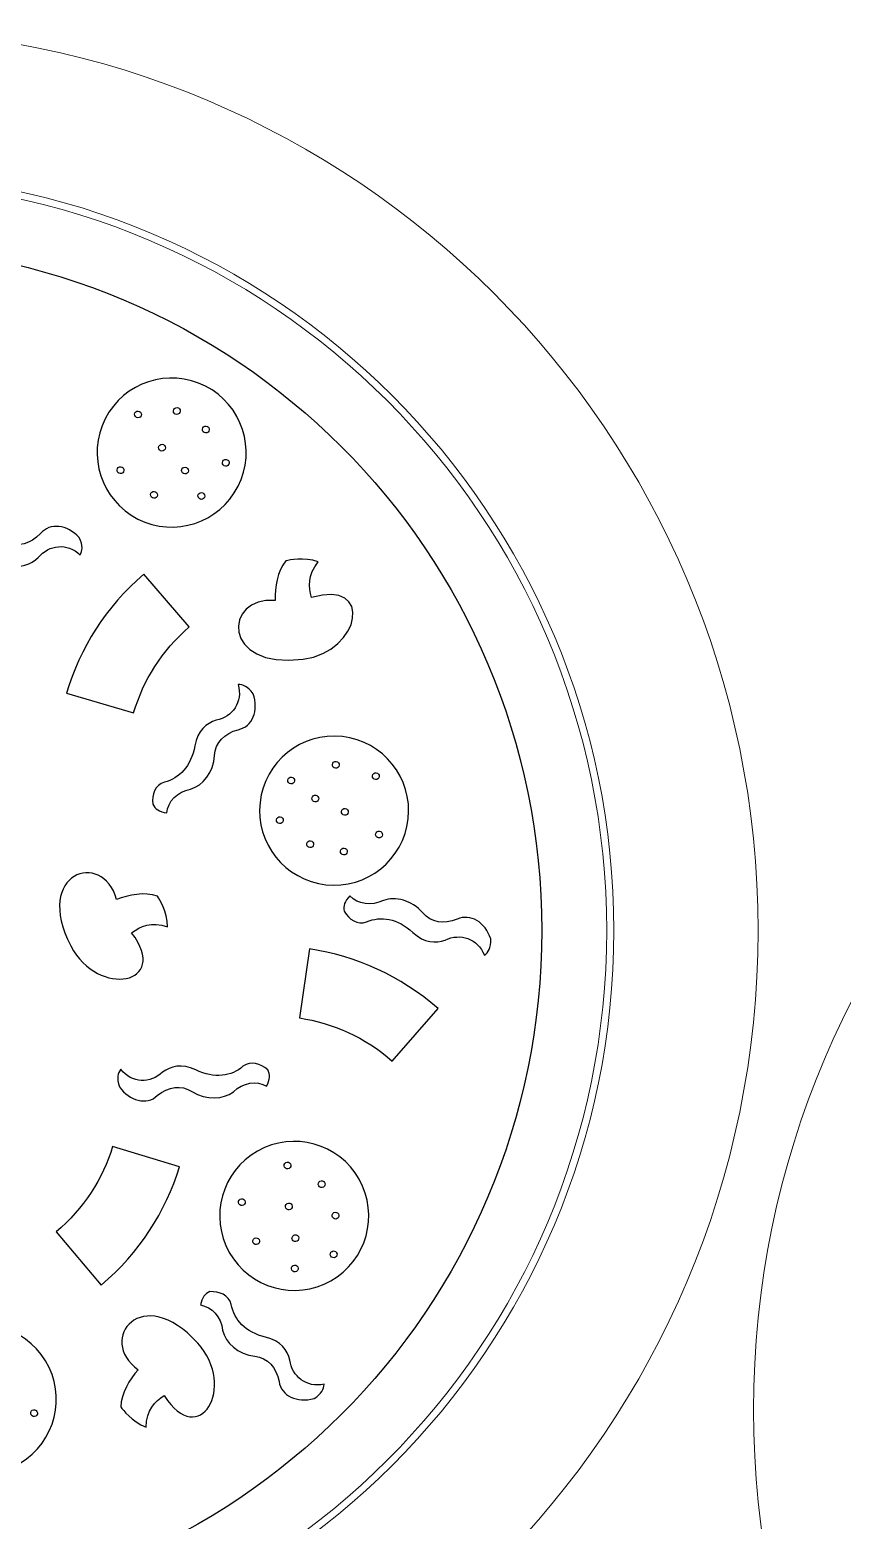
# Model space of a CAD drawing. Header units: millimetres. Extents: x -85 to 85, y -161 to 152.
# Drawn here: x -47.8 to -22.96, y 106.15 to 151.73 of the extents above; entities that cross this region are included whole.
import ezdxf

# ---------------------------------------------------------------- set-up
doc = ezdxf.new("R2010")
doc.units = ezdxf.units.MM
doc.header["$MEASUREMENT"] = 0
doc.layers.add('Layer 1', color=7, linetype='Continuous')

msp = doc.modelspace()

# ---------------------------------------------------------------- linework, layer by layer
at = {"layer": 'Layer 1', "color": 1, "lineweight": 9}
for points in [[(-25.534, 124.186), (-25.534, 108.974), (-37.866, 96.642), (-53.078, 96.642), (-53.078, 96.642), (-68.291, 96.642), (-80.623, 108.974), (-80.623, 124.186), (-80.623, 124.186), (-80.623, 139.399), (-68.291, 151.731), (-53.078, 151.731), (-53.078, 151.731), (-37.866, 151.731), (-25.534, 139.399), (-25.534, 124.186)], [(-29.943, 124.186), (-29.943, 111.409), (-40.301, 101.051), (-53.078, 101.051), (-53.078, 101.051), (-65.856, 101.051), (-76.214, 111.409), (-76.214, 124.186), (-76.214, 124.186), (-76.214, 136.964), (-65.856, 147.322), (-53.078, 147.322), (-53.078, 147.322), (-40.301, 147.322), (-29.943, 136.964), (-29.943, 124.186)], [(-30.162, 124.186), (-30.162, 111.53), (-40.422, 101.271), (-53.078, 101.271), (-53.078, 101.271), (-65.734, 101.271), (-75.994, 111.53), (-75.994, 124.186), (-75.994, 124.186), (-75.994, 136.842), (-65.734, 147.102), (-53.078, 147.102), (-53.078, 147.102), (-40.422, 147.102), (-30.162, 136.842), (-30.162, 124.186)], [(29.417, 109.526), (29.417, 94.314), (17.085, 81.982), (1.872, 81.982), (1.872, 81.982), (-13.34, 81.982), (-25.672, 94.314), (-25.672, 109.526), (-25.672, 109.526), (-25.672, 124.739), (-13.34, 137.071), (1.872, 137.071), (1.872, 137.071), (17.085, 137.071), (29.417, 124.739), (29.417, 109.526)]]:
    msp.add_open_spline(points, degree=3, knots=[0, 0, 0, 0, 0.2, 0.2, 0.2, 0.2, 0.4, 0.4, 0.4, 0.4, 0.6, 0.6, 0.6, 0.6, 1, 1, 1, 1], dxfattribs=at)
at = {"layer": 'Layer 1', "color": 250}
for points, knots in [([(-53.078, 145.118), (-64.639, 145.118), (-74.01, 135.746), (-74.01, 124.186), (-74.01, 124.186), (-74.01, 112.626), (-64.639, 103.255), (-53.078, 103.255), (-53.078, 103.255), (-41.518, 103.255), (-32.147, 112.626), (-32.147, 124.186), (-32.147, 124.186), (-32.147, 135.746), (-41.518, 145.118), (-53.078, 145.118)], [0, 0, 0, 0, 0.2, 0.2, 0.2, 0.2, 0.4, 0.4, 0.4, 0.4, 0.6, 0.6, 0.6, 0.6, 1, 1, 1, 1]), ([(-45.493, 139.833), (-44.923, 140.955), (-43.551, 141.402), (-42.429, 140.833), (-42.429, 140.833), (-41.307, 140.263), (-40.86, 138.892), (-41.43, 137.77), (-41.43, 137.77), (-42, 136.648), (-43.371, 136.2), (-44.493, 136.77), (-44.493, 136.77), (-45.615, 137.34), (-46.062, 138.711), (-45.493, 139.833)], [0, 0, 0, 0, 0.2, 0.2, 0.2, 0.2, 0.4, 0.4, 0.4, 0.4, 0.6, 0.6, 0.6, 0.6, 1, 1, 1, 1]), ([(-44.536, 139.876), (-44.485, 139.85), (-44.422, 139.871), (-44.396, 139.922), (-44.396, 139.922), (-44.37, 139.973), (-44.391, 140.036), (-44.442, 140.062), (-44.442, 140.062), (-44.493, 140.088), (-44.556, 140.068), (-44.582, 140.016), (-44.582, 140.016), (-44.608, 139.965), (-44.587, 139.903), (-44.536, 139.876)], [0, 0, 0, 0, 0.2, 0.2, 0.2, 0.2, 0.4, 0.4, 0.4, 0.4, 0.6, 0.6, 0.6, 0.6, 1, 1, 1, 1]), ([(-43.35, 139.981), (-43.298, 139.955), (-43.236, 139.975), (-43.21, 140.027), (-43.21, 140.027), (-43.184, 140.078), (-43.204, 140.141), (-43.255, 140.167), (-43.255, 140.167), (-43.307, 140.193), (-43.369, 140.172), (-43.395, 140.121), (-43.395, 140.121), (-43.421, 140.07), (-43.401, 140.007), (-43.35, 139.981)], [0, 0, 0, 0, 0.2, 0.2, 0.2, 0.2, 0.4, 0.4, 0.4, 0.4, 0.6, 0.6, 0.6, 0.6, 1, 1, 1, 1]), ([(-42.463, 139.414), (-42.412, 139.388), (-42.349, 139.408), (-42.323, 139.46), (-42.323, 139.46), (-42.297, 139.511), (-42.317, 139.574), (-42.369, 139.599), (-42.369, 139.599), (-42.42, 139.626), (-42.483, 139.605), (-42.509, 139.554), (-42.509, 139.554), (-42.535, 139.503), (-42.514, 139.44), (-42.463, 139.414)], [0, 0, 0, 0, 0.2, 0.2, 0.2, 0.2, 0.4, 0.4, 0.4, 0.4, 0.6, 0.6, 0.6, 0.6, 1, 1, 1, 1]), ([(-43.803, 138.858), (-43.752, 138.832), (-43.689, 138.852), (-43.663, 138.904), (-43.663, 138.904), (-43.638, 138.955), (-43.658, 139.018), (-43.709, 139.044), (-43.709, 139.044), (-43.76, 139.07), (-43.823, 139.049), (-43.849, 138.998), (-43.849, 138.998), (-43.875, 138.947), (-43.855, 138.884), (-43.803, 138.858)], [0, 0, 0, 0, 0.2, 0.2, 0.2, 0.2, 0.4, 0.4, 0.4, 0.4, 0.6, 0.6, 0.6, 0.6, 1, 1, 1, 1]), ([(-41.853, 138.397), (-41.802, 138.371), (-41.739, 138.391), (-41.713, 138.443), (-41.713, 138.443), (-41.687, 138.494), (-41.708, 138.557), (-41.759, 138.583), (-41.759, 138.583), (-41.81, 138.609), (-41.873, 138.588), (-41.899, 138.537), (-41.899, 138.537), (-41.925, 138.486), (-41.905, 138.423), (-41.853, 138.397)], [0, 0, 0, 0, 0.2, 0.2, 0.2, 0.2, 0.4, 0.4, 0.4, 0.4, 0.6, 0.6, 0.6, 0.6, 1, 1, 1, 1]), ([(-44.933, 138.217), (-44.907, 138.268), (-44.927, 138.33), (-44.978, 138.356), (-44.978, 138.356), (-45.03, 138.382), (-45.092, 138.362), (-45.119, 138.311), (-45.119, 138.311), (-45.145, 138.26), (-45.124, 138.197), (-45.073, 138.171), (-45.073, 138.171), (-45.022, 138.145), (-44.959, 138.165), (-44.933, 138.217)], [0, 0, 0, 0, 0.2, 0.2, 0.2, 0.2, 0.4, 0.4, 0.4, 0.4, 0.6, 0.6, 0.6, 0.6, 1, 1, 1, 1]), ([(-43.101, 138.158), (-43.049, 138.132), (-42.987, 138.152), (-42.961, 138.204), (-42.961, 138.204), (-42.935, 138.255), (-42.955, 138.318), (-43.007, 138.344), (-43.007, 138.344), (-43.058, 138.37), (-43.12, 138.349), (-43.146, 138.299), (-43.146, 138.299), (-43.173, 138.247), (-43.152, 138.184), (-43.101, 138.158)], [0, 0, 0, 0, 0.2, 0.2, 0.2, 0.2, 0.4, 0.4, 0.4, 0.4, 0.6, 0.6, 0.6, 0.6, 1, 1, 1, 1]), ([(-44.048, 137.417), (-43.996, 137.391), (-43.934, 137.411), (-43.908, 137.462), (-43.908, 137.462), (-43.882, 137.513), (-43.902, 137.576), (-43.954, 137.602), (-43.954, 137.602), (-44.005, 137.628), (-44.067, 137.608), (-44.093, 137.557), (-44.093, 137.557), (-44.119, 137.505), (-44.099, 137.443), (-44.048, 137.417)], [0, 0, 0, 0, 0.2, 0.2, 0.2, 0.2, 0.4, 0.4, 0.4, 0.4, 0.6, 0.6, 0.6, 0.6, 1, 1, 1, 1]), ([(-42.602, 137.383), (-42.55, 137.356), (-42.488, 137.377), (-42.462, 137.428), (-42.462, 137.428), (-42.436, 137.48), (-42.456, 137.542), (-42.508, 137.568), (-42.508, 137.568), (-42.559, 137.594), (-42.621, 137.574), (-42.647, 137.523), (-42.647, 137.523), (-42.674, 137.471), (-42.653, 137.409), (-42.602, 137.383)], [0, 0, 0, 0, 0.2, 0.2, 0.2, 0.2, 0.4, 0.4, 0.4, 0.4, 0.6, 0.6, 0.6, 0.6, 1, 1, 1, 1]), ([(-47.471, 136.326), (-47.183, 136.663), (-46.656, 136.605), (-46.288, 136.204), (-46.288, 136.204), (-46.163, 135.954), (-46.185, 135.801), (-46.257, 135.67), (-46.257, 135.67), (-46.657, 136.055), (-47.211, 135.987), (-47.537, 135.597), (-47.537, 135.597), (-47.765, 135.377), (-48.074, 135.24), (-48.538, 135.394), (-48.538, 135.394), (-49.132, 135.591), (-49.646, 135.448), (-49.954, 135.099), (-49.954, 135.099), (-50.174, 134.886), (-50.471, 134.945), (-50.716, 135.107), (-50.716, 135.107), (-50.816, 135.244), (-50.823, 135.387), (-50.749, 135.608), (-50.749, 135.608), (-50.421, 135.474), (-50.023, 135.587), (-49.761, 135.908), (-49.761, 135.908), (-49.484, 136.188), (-48.986, 136.276), (-48.506, 136.062), (-48.506, 136.062), (-48.152, 135.899), (-47.774, 136.002), (-47.471, 136.326)], [0, 0, 0, 0, 0.090909, 0.090909, 0.090909, 0.090909, 0.181818, 0.181818, 0.181818, 0.181818, 0.272727, 0.272727, 0.272727, 0.272727, 0.363636, 0.363636, 0.363636, 0.363636, 0.454545, 0.454545, 0.454545, 0.454545, 0.545455, 0.545455, 0.545455, 0.545455, 0.636364, 0.636364, 0.636364, 0.636364, 0.727273, 0.727273, 0.727273, 0.727273, 0.818182, 0.818182, 0.818182, 0.818182, 1, 1, 1, 1]), ([(-39.968, 135.494), (-39.85, 135.51), (-39.44, 135.621), (-38.979, 135.463), (-38.979, 135.463), (-39.301, 135.043), (-39.286, 134.691), (-39.182, 134.365), (-39.182, 134.365), (-37.283, 134.955), (-37.648, 132.718), (-39.444, 132.482), (-39.444, 132.482), (-41.951, 132.152), (-41.887, 134.413), (-40.297, 134.283), (-40.297, 134.283), (-40.308, 134.684), (-40.232, 135.163), (-39.968, 135.494)], [0, 0, 0, 0, 0.166667, 0.166667, 0.166667, 0.166667, 0.333333, 0.333333, 0.333333, 0.333333, 0.5, 0.5, 0.5, 0.5, 0.666667, 0.666667, 0.666667, 0.666667, 1, 1, 1, 1]), ([(-44.623, 130.847), (-44.623, 130.847), (-46.671, 131.448), (-46.671, 131.448), (-46.671, 131.448), (-46.671, 131.448), (-46.672, 131.448), (-46.672, 131.448), (-46.672, 131.448), (-46.265, 132.815), (-45.476, 134.086), (-44.316, 135.085), (-44.316, 135.085), (-44.316, 135.085), (-42.925, 133.471), (-42.925, 133.471), (-42.925, 133.471), (-43.762, 132.749), (-44.328, 131.833), (-44.623, 130.847)], [0, 0, 0, 0, 0.166667, 0.166667, 0.166667, 0.166667, 0.333333, 0.333333, 0.333333, 0.333333, 0.5, 0.5, 0.5, 0.5, 0.666667, 0.666667, 0.666667, 0.666667, 1, 1, 1, 1]), ([(-41.428, 131.707), (-41.278, 131.708), (-41.133, 131.655), (-40.973, 131.426), (-40.973, 131.426), (-40.793, 130.912), (-40.992, 130.421), (-41.426, 130.327), (-41.426, 130.327), (-41.855, 130.214), (-42.125, 129.931), (-42.149, 129.541), (-42.149, 129.541), (-42.189, 129.017), (-42.503, 128.621), (-42.881, 128.51), (-42.881, 128.51), (-43.288, 128.431), (-43.576, 128.134), (-43.613, 127.782), (-43.613, 127.782), (-43.842, 127.822), (-43.965, 127.895), (-44.039, 128.049), (-44.039, 128.049), (-44.066, 128.342), (-43.976, 128.63), (-43.684, 128.724), (-43.684, 128.724), (-43.23, 128.829), (-42.861, 129.214), (-42.753, 129.829), (-42.753, 129.829), (-42.668, 130.312), (-42.401, 130.518), (-42.099, 130.615), (-42.099, 130.615), (-41.601, 130.717), (-41.278, 131.172), (-41.428, 131.707)], [0, 0, 0, 0, 0.090909, 0.090909, 0.090909, 0.090909, 0.181818, 0.181818, 0.181818, 0.181818, 0.272727, 0.272727, 0.272727, 0.272727, 0.363636, 0.363636, 0.363636, 0.363636, 0.454545, 0.454545, 0.454545, 0.454545, 0.545455, 0.545455, 0.545455, 0.545455, 0.636364, 0.636364, 0.636364, 0.636364, 0.727273, 0.727273, 0.727273, 0.727273, 0.818182, 0.818182, 0.818182, 0.818182, 1, 1, 1, 1]), ([(-36.23, 127.599), (-36.369, 126.349), (-37.495, 125.448), (-38.746, 125.587), (-38.746, 125.587), (-39.996, 125.726), (-40.898, 126.852), (-40.759, 128.102), (-40.759, 128.102), (-40.619, 129.353), (-39.493, 130.255), (-38.243, 130.115), (-38.243, 130.115), (-36.992, 129.976), (-36.091, 128.85), (-36.23, 127.599)], [0, 0, 0, 0, 0.2, 0.2, 0.2, 0.2, 0.4, 0.4, 0.4, 0.4, 0.6, 0.6, 0.6, 0.6, 1, 1, 1, 1]), ([(-38.432, 129.354), (-38.489, 129.36), (-38.54, 129.319), (-38.547, 129.262), (-38.547, 129.262), (-38.553, 129.204), (-38.512, 129.153), (-38.455, 129.147), (-38.455, 129.147), (-38.398, 129.14), (-38.346, 129.181), (-38.34, 129.238), (-38.34, 129.238), (-38.334, 129.296), (-38.375, 129.347), (-38.432, 129.354)], [0, 0, 0, 0, 0.2, 0.2, 0.2, 0.2, 0.4, 0.4, 0.4, 0.4, 0.6, 0.6, 0.6, 0.6, 1, 1, 1, 1]), ([(-37.23, 128.801), (-37.173, 128.795), (-37.122, 128.836), (-37.115, 128.893), (-37.115, 128.893), (-37.109, 128.951), (-37.15, 129.002), (-37.207, 129.008), (-37.207, 129.008), (-37.264, 129.015), (-37.316, 128.974), (-37.322, 128.916), (-37.322, 128.916), (-37.328, 128.859), (-37.287, 128.807), (-37.23, 128.801)], [0, 0, 0, 0, 0.2, 0.2, 0.2, 0.2, 0.4, 0.4, 0.4, 0.4, 0.6, 0.6, 0.6, 0.6, 1, 1, 1, 1]), ([(-39.797, 128.877), (-39.854, 128.883), (-39.906, 128.842), (-39.912, 128.785), (-39.912, 128.785), (-39.919, 128.728), (-39.877, 128.677), (-39.82, 128.67), (-39.82, 128.67), (-39.763, 128.664), (-39.712, 128.705), (-39.705, 128.762), (-39.705, 128.762), (-39.699, 128.819), (-39.74, 128.871), (-39.797, 128.877)], [0, 0, 0, 0, 0.2, 0.2, 0.2, 0.2, 0.4, 0.4, 0.4, 0.4, 0.6, 0.6, 0.6, 0.6, 1, 1, 1, 1]), ([(-39.058, 128.326), (-39.115, 128.333), (-39.166, 128.292), (-39.173, 128.234), (-39.173, 128.234), (-39.179, 128.177), (-39.138, 128.126), (-39.081, 128.119), (-39.081, 128.119), (-39.024, 128.113), (-38.972, 128.154), (-38.966, 128.211), (-38.966, 128.211), (-38.959, 128.269), (-39, 128.32), (-39.058, 128.326)], [0, 0, 0, 0, 0.2, 0.2, 0.2, 0.2, 0.4, 0.4, 0.4, 0.4, 0.6, 0.6, 0.6, 0.6, 1, 1, 1, 1]), ([(-40.142, 127.664), (-40.199, 127.67), (-40.25, 127.629), (-40.257, 127.572), (-40.257, 127.572), (-40.263, 127.515), (-40.222, 127.463), (-40.165, 127.457), (-40.165, 127.457), (-40.107, 127.451), (-40.056, 127.492), (-40.05, 127.549), (-40.05, 127.549), (-40.043, 127.606), (-40.084, 127.658), (-40.142, 127.664)], [0, 0, 0, 0, 0.2, 0.2, 0.2, 0.2, 0.4, 0.4, 0.4, 0.4, 0.6, 0.6, 0.6, 0.6, 1, 1, 1, 1]), ([(-38.177, 127.711), (-38.12, 127.705), (-38.068, 127.746), (-38.062, 127.803), (-38.062, 127.803), (-38.055, 127.86), (-38.097, 127.912), (-38.154, 127.918), (-38.154, 127.918), (-38.211, 127.925), (-38.262, 127.883), (-38.269, 127.826), (-38.269, 127.826), (-38.275, 127.769), (-38.234, 127.717), (-38.177, 127.711)], [0, 0, 0, 0, 0.2, 0.2, 0.2, 0.2, 0.4, 0.4, 0.4, 0.4, 0.6, 0.6, 0.6, 0.6, 1, 1, 1, 1]), ([(-37.225, 127.13), (-37.231, 127.074), (-37.19, 127.022), (-37.133, 127.016), (-37.133, 127.016), (-37.076, 127.009), (-37.024, 127.051), (-37.018, 127.107), (-37.018, 127.107), (-37.011, 127.165), (-37.053, 127.216), (-37.11, 127.222), (-37.11, 127.222), (-37.167, 127.229), (-37.218, 127.188), (-37.225, 127.13)], [0, 0, 0, 0, 0.2, 0.2, 0.2, 0.2, 0.4, 0.4, 0.4, 0.4, 0.6, 0.6, 0.6, 0.6, 1, 1, 1, 1]), ([(-39.213, 126.927), (-39.27, 126.933), (-39.322, 126.892), (-39.328, 126.835), (-39.328, 126.835), (-39.334, 126.777), (-39.293, 126.726), (-39.236, 126.72), (-39.236, 126.72), (-39.179, 126.713), (-39.127, 126.754), (-39.121, 126.811), (-39.121, 126.811), (-39.115, 126.869), (-39.156, 126.92), (-39.213, 126.927)], [0, 0, 0, 0, 0.2, 0.2, 0.2, 0.2, 0.4, 0.4, 0.4, 0.4, 0.6, 0.6, 0.6, 0.6, 1, 1, 1, 1]), ([(-38.184, 126.707), (-38.241, 126.713), (-38.292, 126.673), (-38.299, 126.616), (-38.299, 126.616), (-38.305, 126.558), (-38.264, 126.507), (-38.207, 126.501), (-38.207, 126.501), (-38.15, 126.494), (-38.098, 126.535), (-38.092, 126.592), (-38.092, 126.592), (-38.086, 126.65), (-38.127, 126.701), (-38.184, 126.707)], [0, 0, 0, 0, 0.2, 0.2, 0.2, 0.2, 0.4, 0.4, 0.4, 0.4, 0.6, 0.6, 0.6, 0.6, 1, 1, 1, 1]), ([(-45.145, 125.132), (-44.771, 125.28), (-44.295, 125.373), (-43.894, 125.238), (-43.894, 125.238), (-43.838, 125.132), (-43.594, 124.785), (-43.584, 124.299), (-43.584, 124.299), (-44.088, 124.457), (-44.414, 124.323), (-44.684, 124.113), (-44.684, 124.113), (-43.479, 122.532), (-45.705, 122.107), (-46.543, 123.713), (-46.543, 123.713), (-47.713, 125.954), (-45.567, 126.67), (-45.145, 125.132)], [0, 0, 0, 0, 0.166667, 0.166667, 0.166667, 0.166667, 0.333333, 0.333333, 0.333333, 0.333333, 0.5, 0.5, 0.5, 0.5, 0.666667, 0.666667, 0.666667, 0.666667, 1, 1, 1, 1]), ([(-33.902, 123.428), (-34.105, 123.944), (-34.637, 124.113), (-35.096, 123.895), (-35.096, 123.895), (-35.395, 123.79), (-35.733, 123.794), (-36.091, 124.128), (-36.091, 124.128), (-36.548, 124.554), (-37.075, 124.639), (-37.5, 124.449), (-37.5, 124.449), (-37.789, 124.348), (-38.035, 124.524), (-38.19, 124.775), (-38.19, 124.775), (-38.224, 124.941), (-38.17, 125.074), (-38.011, 125.243), (-38.011, 125.243), (-37.769, 124.985), (-37.36, 124.922), (-36.988, 125.104), (-36.988, 125.104), (-36.619, 125.243), (-36.13, 125.116), (-35.782, 124.722), (-35.782, 124.722), (-35.528, 124.426), (-35.142, 124.362), (-34.732, 124.53), (-34.732, 124.53), (-34.329, 124.717), (-33.874, 124.444), (-33.708, 123.926), (-33.708, 123.926), (-33.698, 123.646), (-33.782, 123.517), (-33.902, 123.428)], [0, 0, 0, 0, 0.090909, 0.090909, 0.090909, 0.090909, 0.181818, 0.181818, 0.181818, 0.181818, 0.272727, 0.272727, 0.272727, 0.272727, 0.363636, 0.363636, 0.363636, 0.363636, 0.454545, 0.454545, 0.454545, 0.454545, 0.545455, 0.545455, 0.545455, 0.545455, 0.636364, 0.636364, 0.636364, 0.636364, 0.727273, 0.727273, 0.727273, 0.727273, 0.818182, 0.818182, 0.818182, 0.818182, 1, 1, 1, 1]), ([(-36.72, 120.194), (-37.55, 120.922), (-38.537, 121.355), (-39.554, 121.511), (-39.554, 121.511), (-39.554, 121.511), (-39.245, 123.622), (-39.245, 123.622), (-39.245, 123.622), (-39.245, 123.622), (-39.245, 123.623), (-39.245, 123.623), (-39.245, 123.623), (-37.834, 123.409), (-36.466, 122.806), (-35.315, 121.796), (-35.315, 121.796), (-35.315, 121.796), (-36.72, 120.194), (-36.72, 120.194)], [0, 0, 0, 0, 0.166667, 0.166667, 0.166667, 0.166667, 0.333333, 0.333333, 0.333333, 0.333333, 0.5, 0.5, 0.5, 0.5, 0.666667, 0.666667, 0.666667, 0.666667, 1, 1, 1, 1]), ([(-45.019, 119.941), (-44.672, 119.507), (-44.113, 119.504), (-43.741, 119.849), (-43.741, 119.849), (-43.486, 120.038), (-43.163, 120.134), (-42.721, 119.921), (-42.721, 119.921), (-42.159, 119.649), (-41.63, 119.725), (-41.28, 120.032), (-41.28, 120.032), (-41.034, 120.215), (-40.747, 120.119), (-40.525, 119.926), (-40.525, 119.926), (-40.443, 119.777), (-40.455, 119.635), (-40.557, 119.425), (-40.557, 119.425), (-40.864, 119.6), (-41.274, 119.539), (-41.575, 119.255), (-41.575, 119.255), (-41.886, 119.013), (-42.39, 118.989), (-42.84, 119.262), (-42.84, 119.262), (-43.17, 119.47), (-43.558, 119.416), (-43.9, 119.135), (-43.9, 119.135), (-44.229, 118.836), (-44.744, 118.962), (-45.057, 119.407), (-45.057, 119.407), (-45.149, 119.671), (-45.107, 119.82), (-45.019, 119.941)], [0, 0, 0, 0, 0.090909, 0.090909, 0.090909, 0.090909, 0.181818, 0.181818, 0.181818, 0.181818, 0.272727, 0.272727, 0.272727, 0.272727, 0.363636, 0.363636, 0.363636, 0.363636, 0.454545, 0.454545, 0.454545, 0.454545, 0.545455, 0.545455, 0.545455, 0.545455, 0.636364, 0.636364, 0.636364, 0.636364, 0.727273, 0.727273, 0.727273, 0.727273, 0.818182, 0.818182, 0.818182, 0.818182, 1, 1, 1, 1]), ([(-38.594, 113.473), (-39.69, 112.855), (-41.08, 113.243), (-41.698, 114.339), (-41.698, 114.339), (-42.316, 115.435), (-41.928, 116.824), (-40.832, 117.442), (-40.832, 117.442), (-39.736, 118.06), (-38.346, 117.673), (-37.729, 116.577), (-37.729, 116.577), (-37.11, 115.481), (-37.498, 114.091), (-38.594, 113.473)], [0, 0, 0, 0, 0.2, 0.2, 0.2, 0.2, 0.4, 0.4, 0.4, 0.4, 0.6, 0.6, 0.6, 0.6, 1, 1, 1, 1]), ([(-45.613, 113.341), (-45.613, 113.341), (-46.989, 114.968), (-46.989, 114.968), (-46.989, 114.968), (-46.145, 115.682), (-45.569, 116.593), (-45.265, 117.575), (-45.265, 117.575), (-45.265, 117.575), (-43.223, 116.955), (-43.223, 116.955), (-43.223, 116.955), (-43.223, 116.955), (-43.222, 116.955), (-43.222, 116.955), (-43.222, 116.955), (-43.643, 115.592), (-44.443, 114.329), (-45.613, 113.341)], [0, 0, 0, 0, 0.166667, 0.166667, 0.166667, 0.166667, 0.333333, 0.333333, 0.333333, 0.333333, 0.5, 0.5, 0.5, 0.5, 0.666667, 0.666667, 0.666667, 0.666667, 1, 1, 1, 1]), ([(-39.87, 116.909), (-39.82, 116.937), (-39.803, 117.001), (-39.831, 117.05), (-39.831, 117.05), (-39.859, 117.101), (-39.922, 117.119), (-39.973, 117.09), (-39.973, 117.09), (-40.023, 117.062), (-40.04, 116.999), (-40.012, 116.948), (-40.012, 116.948), (-39.984, 116.898), (-39.921, 116.88), (-39.87, 116.909)], [0, 0, 0, 0, 0.2, 0.2, 0.2, 0.2, 0.4, 0.4, 0.4, 0.4, 0.6, 0.6, 0.6, 0.6, 1, 1, 1, 1]), ([(-38.927, 116.52), (-38.977, 116.491), (-38.995, 116.428), (-38.966, 116.378), (-38.966, 116.378), (-38.938, 116.328), (-38.875, 116.31), (-38.824, 116.339), (-38.824, 116.339), (-38.774, 116.367), (-38.757, 116.43), (-38.785, 116.48), (-38.785, 116.48), (-38.813, 116.53), (-38.877, 116.548), (-38.927, 116.52)], [0, 0, 0, 0, 0.2, 0.2, 0.2, 0.2, 0.4, 0.4, 0.4, 0.4, 0.6, 0.6, 0.6, 0.6, 1, 1, 1, 1]), ([(-41.364, 115.968), (-41.415, 115.939), (-41.432, 115.876), (-41.404, 115.826), (-41.404, 115.826), (-41.376, 115.776), (-41.312, 115.758), (-41.262, 115.787), (-41.262, 115.787), (-41.212, 115.814), (-41.194, 115.878), (-41.223, 115.928), (-41.223, 115.928), (-41.251, 115.978), (-41.314, 115.996), (-41.364, 115.968)], [0, 0, 0, 0, 0.2, 0.2, 0.2, 0.2, 0.4, 0.4, 0.4, 0.4, 0.6, 0.6, 0.6, 0.6, 1, 1, 1, 1]), ([(-39.785, 115.797), (-39.813, 115.847), (-39.877, 115.865), (-39.926, 115.837), (-39.926, 115.837), (-39.977, 115.808), (-39.995, 115.745), (-39.966, 115.695), (-39.966, 115.695), (-39.938, 115.645), (-39.875, 115.627), (-39.824, 115.655), (-39.824, 115.655), (-39.774, 115.683), (-39.757, 115.747), (-39.785, 115.797)], [0, 0, 0, 0, 0.2, 0.2, 0.2, 0.2, 0.4, 0.4, 0.4, 0.4, 0.6, 0.6, 0.6, 0.6, 1, 1, 1, 1]), ([(-38.503, 115.557), (-38.553, 115.528), (-38.571, 115.465), (-38.543, 115.415), (-38.543, 115.415), (-38.514, 115.365), (-38.451, 115.347), (-38.401, 115.375), (-38.401, 115.375), (-38.351, 115.403), (-38.333, 115.467), (-38.362, 115.517), (-38.362, 115.517), (-38.39, 115.567), (-38.453, 115.585), (-38.503, 115.557)], [0, 0, 0, 0, 0.2, 0.2, 0.2, 0.2, 0.4, 0.4, 0.4, 0.4, 0.6, 0.6, 0.6, 0.6, 1, 1, 1, 1]), ([(-39.73, 114.865), (-39.78, 114.836), (-39.798, 114.773), (-39.769, 114.723), (-39.769, 114.723), (-39.741, 114.673), (-39.678, 114.655), (-39.627, 114.683), (-39.627, 114.683), (-39.577, 114.711), (-39.56, 114.775), (-39.588, 114.825), (-39.588, 114.825), (-39.616, 114.875), (-39.68, 114.893), (-39.73, 114.865)], [0, 0, 0, 0, 0.2, 0.2, 0.2, 0.2, 0.4, 0.4, 0.4, 0.4, 0.6, 0.6, 0.6, 0.6, 1, 1, 1, 1]), ([(-40.929, 114.772), (-40.979, 114.744), (-40.997, 114.68), (-40.969, 114.63), (-40.969, 114.63), (-40.941, 114.58), (-40.877, 114.562), (-40.827, 114.591), (-40.827, 114.591), (-40.777, 114.619), (-40.759, 114.682), (-40.787, 114.732), (-40.787, 114.732), (-40.816, 114.782), (-40.879, 114.8), (-40.929, 114.772)], [0, 0, 0, 0, 0.2, 0.2, 0.2, 0.2, 0.4, 0.4, 0.4, 0.4, 0.6, 0.6, 0.6, 0.6, 1, 1, 1, 1]), ([(-39.744, 113.943), (-39.795, 113.914), (-39.812, 113.851), (-39.784, 113.801), (-39.784, 113.801), (-39.756, 113.751), (-39.692, 113.733), (-39.642, 113.761), (-39.642, 113.761), (-39.592, 113.789), (-39.575, 113.853), (-39.603, 113.903), (-39.603, 113.903), (-39.631, 113.953), (-39.694, 113.971), (-39.744, 113.943)], [0, 0, 0, 0, 0.2, 0.2, 0.2, 0.2, 0.4, 0.4, 0.4, 0.4, 0.6, 0.6, 0.6, 0.6, 1, 1, 1, 1]), ([(-38.559, 114.372), (-38.609, 114.344), (-38.627, 114.28), (-38.599, 114.23), (-38.599, 114.23), (-38.57, 114.18), (-38.507, 114.162), (-38.457, 114.191), (-38.457, 114.191), (-38.407, 114.219), (-38.389, 114.282), (-38.417, 114.332), (-38.417, 114.332), (-38.446, 114.383), (-38.509, 114.4), (-38.559, 114.372)], [0, 0, 0, 0, 0.2, 0.2, 0.2, 0.2, 0.4, 0.4, 0.4, 0.4, 0.6, 0.6, 0.6, 0.6, 1, 1, 1, 1]), ([(-43.687, 109.963), (-43.978, 109.783), (-44.218, 109.525), (-44.245, 108.996), (-44.245, 108.996), (-44.698, 109.175), (-44.938, 109.526), (-45.018, 109.615), (-45.018, 109.615), (-45.004, 110.038), (-44.751, 110.452), (-44.482, 110.75), (-44.482, 110.75), (-45.776, 111.682), (-44.356, 113.444), (-42.664, 111.566), (-42.664, 111.566), (-41.451, 110.22), (-42.626, 108.282), (-43.687, 109.963)], [0, 0, 0, 0, 0.166667, 0.166667, 0.166667, 0.166667, 0.333333, 0.333333, 0.333333, 0.333333, 0.5, 0.5, 0.5, 0.5, 0.666667, 0.666667, 0.666667, 0.666667, 1, 1, 1, 1]), ([(-39.108, 109.874), (-39.633, 109.727), (-40.111, 109.955), (-40.177, 110.394), (-40.177, 110.394), (-40.263, 110.829), (-40.53, 111.116), (-40.917, 111.164), (-40.917, 111.164), (-41.438, 111.236), (-41.814, 111.574), (-41.902, 111.958), (-41.902, 111.958), (-41.955, 112.369), (-42.233, 112.675), (-42.583, 112.734), (-42.583, 112.734), (-42.529, 112.96), (-42.448, 113.078), (-42.291, 113.142), (-42.291, 113.142), (-41.996, 113.151), (-41.714, 113.043), (-41.638, 112.747), (-41.638, 112.747), (-41.561, 112.287), (-41.2, 111.895), (-40.592, 111.749), (-40.592, 111.749), (-40.116, 111.635), (-39.927, 111.356), (-39.849, 111.048), (-39.849, 111.048), (-39.778, 110.545), (-39.343, 110.194), (-38.8, 110.311), (-38.8, 110.311), (-38.808, 110.161), (-38.869, 110.02), (-39.108, 109.874)], [0, 0, 0, 0, 0.090909, 0.090909, 0.090909, 0.090909, 0.181818, 0.181818, 0.181818, 0.181818, 0.272727, 0.272727, 0.272727, 0.272727, 0.363636, 0.363636, 0.363636, 0.363636, 0.454545, 0.454545, 0.454545, 0.454545, 0.545455, 0.545455, 0.545455, 0.545455, 0.636364, 0.636364, 0.636364, 0.636364, 0.727273, 0.727273, 0.727273, 0.727273, 0.818182, 0.818182, 0.818182, 0.818182, 1, 1, 1, 1]), ([(-48.091, 107.894), (-49.168, 107.245), (-50.568, 107.592), (-51.218, 108.669), (-51.218, 108.669), (-51.868, 109.746), (-51.521, 111.147), (-50.444, 111.796), (-50.444, 111.796), (-49.366, 112.446), (-47.966, 112.1), (-47.316, 111.022), (-47.316, 111.022), (-46.666, 109.944), (-47.013, 108.544), (-48.091, 107.894)], [0, 0, 0, 0, 0.2, 0.2, 0.2, 0.2, 0.4, 0.4, 0.4, 0.4, 0.6, 0.6, 0.6, 0.6, 1, 1, 1, 1]), ([(-47.721, 109.512), (-47.771, 109.482), (-47.786, 109.418), (-47.757, 109.369), (-47.757, 109.369), (-47.727, 109.32), (-47.663, 109.304), (-47.614, 109.333), (-47.614, 109.333), (-47.565, 109.363), (-47.549, 109.427), (-47.579, 109.477), (-47.579, 109.477), (-47.608, 109.526), (-47.672, 109.541), (-47.721, 109.512)], [0, 0, 0, 0, 0.2, 0.2, 0.2, 0.2, 0.4, 0.4, 0.4, 0.4, 0.6, 0.6, 0.6, 0.6, 1, 1, 1, 1])]:
    msp.add_open_spline(points, degree=3, knots=knots, dxfattribs=at)

doc.saveas('drawing.dxf')
